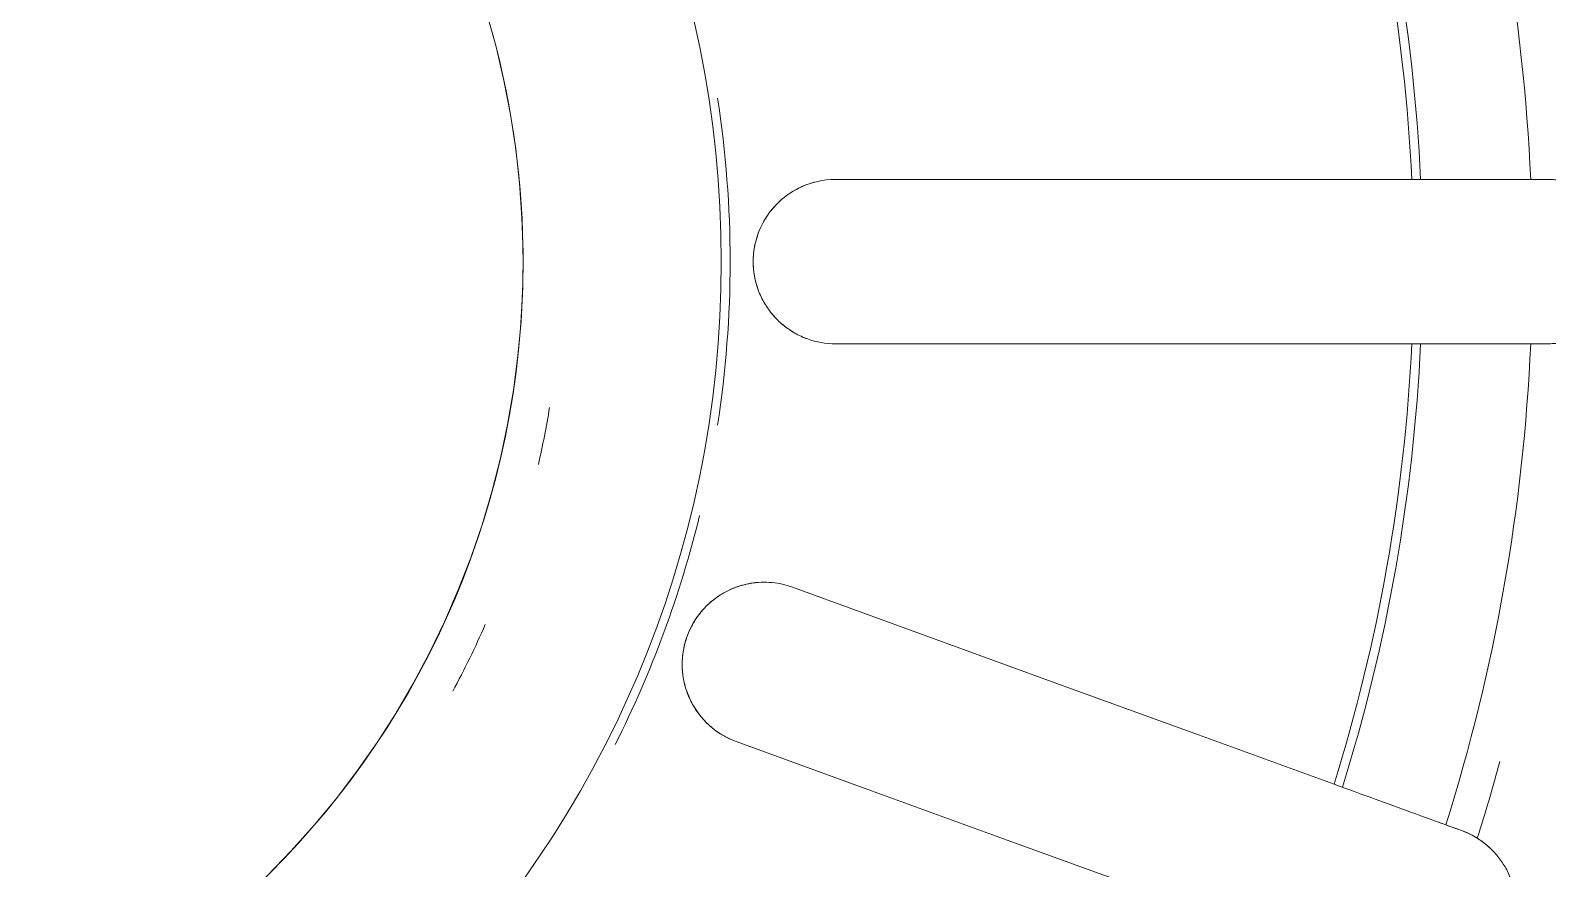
# Model space of a CAD drawing. Header units: millimetres. Extents: x -11245 to 9283, y -22520 to -3800.
# Drawn here: x -7529.81 to -7502.12, y -14978.81 to -14963.5 of the extents above; entities that cross this region are included whole.
import ezdxf

# ---------------------------------------------------------------- set-up
doc = ezdxf.new("R2010")
doc.units = ezdxf.units.MM
doc.layers.add('A-GENM', color=13, linetype='Continuous', lineweight=9)
doc.layers.add('G-IMPT', color=8, linetype='Continuous', lineweight=9)

# ---------------------------------------------------------------- blocks, each defined once
blk = doc.blocks.new('CRT_MGN_COZ_Fogão a lenha completo - CRT_MGN_COZ_Fogão a lenha completo-5005769-PAGINAÇÃO DE PISO TÉRREO')
at = {"layer": 'G-IMPT', "flags": 128}
for points in [[(2926.455, -73.137), (2925.846, -73.306), (2925.231, -73.45), (2924.61, -73.57), (2923.986, -73.665), (2923.358, -73.735), (2922.727, -73.78), (2922.096, -73.799), (2921.464, -73.793), (2920.832, -73.762), (2920.203, -73.706), (2919.576, -73.624), (2918.953, -73.518), (2918.335, -73.387), (2917.723, -73.231), (2917.117, -73.051), (2916.519, -72.846), (2915.93, -72.618), (2915.35, -72.367), (2914.781, -72.092), (2914.223, -71.796), (2913.677, -71.476), (2913.145, -71.136), (2912.627, -70.774), (2912.123, -70.392), (2911.636, -69.99), (2911.164, -69.569), (2910.71, -69.13)], [(2913.162, -77.69), (2912.263, -80.162), (2911.363, -82.633), (2910.464, -85.104), (2909.564, -87.575)], [(2912.383, -88.601), (2913.283, -86.13), (2914.182, -83.659), (2915.082, -81.188), (2915.981, -78.716)], [(2920.425, -79.5), (2920.425, -82.13), (2920.425, -84.76), (2920.425, -87.39), (2920.425, -90.019)], [(2923.425, -90.019), (2923.425, -87.39), (2923.425, -84.76), (2923.425, -82.13), (2923.425, -79.5)], [(2911.535, -90.932), (2911.588, -90.787), (2911.641, -90.642)], [(2920.425, -92.191), (2920.425, -92.345), (2920.425, -92.5)], [(2923.425, -92.5), (2923.425, -92.345), (2923.425, -92.191)]]:
    blk.add_lwpolyline(points, dxfattribs=at)
at = {"layer": 'G-IMPT'}
for radius, start, end in [(58.454, 90, 270), (58.454, 270, 90), (57.5, 90, 270), (57.5, 270, 90), (41, 90, 270), (41, 270, 90), (15.8, 90, 270), (15.8, 270, 90), (57.5, 180, 0), (56.5, 180, 0), (42, 180, 270), (41.108, 180, 0), (41, 180, 270), (40.608, 180, 0), (39.099, 180, 0), (19.418, 180, 0), (41, 270, 0), (42, 270, 0), (16.5, 241.6103, 246.3158), (16.5, 257.0307, 260.7032), (19.579, 243.2443, 256.2957), (19.579, 261.2249, 278.7751), (32.054, 252.6822, 267.3178), (32.054, 272.6822, 287.3178), (32.216, 252.6687, 267.3313), (32.216, 272.6687, 287.3313), (34.223, 252.5121, 267.4879), (34.223, 272.5121, 287.4879), (34.845, 252.4126, 254.8187)]:
    blk.add_arc((2921.925, -58), radius, start, end, dxfattribs=at)
for points, knots in [([(2916.065, -78.339), (2916.071, -78.275), (2916.075, -78.145), (2916.054, -77.951), (2916.009, -77.761), (2915.916, -77.516), (2915.717, -77.198), (2915.341, -76.879), (2914.834, -76.694), (2914.385, -76.697), (2914.046, -76.79), (2913.809, -76.903), (2913.596, -77.054), (2913.351, -77.301), (2913.221, -77.529), (2913.162, -77.69)], [-0.9166667, -0.9166667, -0.9166667, -0.9166667, -0.875, -0.8333333, -0.7916667, -0.75, -0.6666667, -0.5555556, -0.4444444, -0.3333333, -0.2777778, -0.2222222, -0.1666667, -0.1111111, 0, 0, 0, 0]), ([(2915.981, -78.716), (2916.057, -78.506), (2916.098, -78.192), (2916.026, -77.809), (2915.952, -77.609), (2915.877, -77.461), (2915.788, -77.321), (2915.687, -77.196), (2915.568, -77.079), (2915.436, -76.974), (2915.298, -76.888), (2915.148, -76.816), (2914.988, -76.76), (2914.797, -76.715), (2914.564, -76.697), (2914.3, -76.72), (2914.047, -76.792), (2913.729, -76.94), (2913.394, -77.228), (2913.223, -77.522), (2913.162, -77.69)], [-1, -1, -1, -1, -0.861111, -0.791667, -0.756944, -0.722222, -0.6875, -0.652778, -0.618056, -0.583333, -0.548611, -0.513889, -0.479167, -0.444444, -0.388889, -0.333333, -0.277778, -0.222222, -0.111111, 0, 0, 0, 0]), ([(2923.425, -79.5), (2923.425, -79.276), (2923.355, -78.968), (2923.157, -78.632), (2923.019, -78.47), (2922.898, -78.356), (2922.766, -78.255), (2922.629, -78.172), (2922.477, -78.103), (2922.316, -78.049), (2922.158, -78.015), (2921.993, -77.999), (2921.823, -78.001), (2921.628, -78.024), (2921.403, -78.087), (2921.162, -78.199), (2920.949, -78.353), (2920.701, -78.601), (2920.485, -78.987), (2920.425, -79.321), (2920.425, -79.5)], [-1, -1, -1, -1, -0.861111, -0.791667, -0.756944, -0.722222, -0.6875, -0.652778, -0.618056, -0.583333, -0.548611, -0.513889, -0.479167, -0.444444, -0.388889, -0.333333, -0.277778, -0.222222, -0.111111, 0, 0, 0, 0]), ([(2923.375, -79.117), (2923.359, -79.054), (2923.317, -78.931), (2923.232, -78.756), (2923.125, -78.593), (2922.954, -78.395), (2922.658, -78.164), (2922.195, -77.992), (2921.655, -77.992), (2921.234, -78.148), (2920.948, -78.352), (2920.764, -78.539), (2920.615, -78.754), (2920.542, -78.912), (2920.513, -78.993)], [-0.9166667, -0.9166667, -0.9166667, -0.9166667, -0.875, -0.8333333, -0.7916667, -0.75, -0.6666667, -0.5555556, -0.4444444, -0.3333333, -0.2777778, -0.2222222, -0.1666667, -0.1111111, -0.1111111, -0.1111111, -0.1111111]), ([(2912.383, -88.601), (2912.193, -89.125), (2911.9, -89.931), (2911.701, -90.476), (2911.641, -90.642)], [-1, -1, -1, -1, -0.4, 0, 0, 0, 0]), ([(2908.716, -89.906), (2908.67, -90.029), (2908.628, -90.222), (2908.623, -90.462), (2908.634, -90.604), (2908.653, -90.713), (2908.68, -90.824), (2908.713, -90.937), (2908.762, -91.062), (2908.83, -91.177), (2908.912, -91.3), (2908.999, -91.416), (2909.113, -91.538), (2909.246, -91.642), (2909.417, -91.732), (2909.618, -91.816), (2909.826, -91.881), (2910.015, -91.921), (2910.184, -91.927), (2910.349, -91.907), (2910.503, -91.87), (2910.643, -91.829), (2910.766, -91.783), (2910.875, -91.724), (2910.973, -91.658), (2911.065, -91.59), (2911.149, -91.52), (2911.249, -91.418), (2911.399, -91.23), (2911.491, -91.056), (2911.535, -90.932)], [-1, -1, -1, -1, -0.888889, -0.833333, -0.805556, -0.777778, -0.75, -0.722222, -0.694444, -0.659722, -0.638889, -0.611111, -0.583333, -0.555556, -0.527778, -0.5, -0.472222, -0.444444, -0.416667, -0.388889, -0.361111, -0.333333, -0.305556, -0.277778, -0.25, -0.222222, -0.194444, -0.166667, -0.111111, 0, 0, 0, 0]), ([(2920.425, -92.191), (2920.425, -91.926), (2920.425, -91.27), (2920.425, -90.391), (2920.425, -90.019)], [-1, -1, -1, -1, -0.4, 0, 0, 0, 0]), ([(2923.425, -90.019), (2923.425, -90.577), (2923.425, -91.434), (2923.425, -92.014), (2923.425, -92.191)], [-1, -1, -1, -1, -0.4, 0, 0, 0, 0]), ([(2920.425, -92.5), (2920.424, -92.631), (2920.451, -92.826), (2920.527, -93.054), (2920.587, -93.184), (2920.642, -93.279), (2920.705, -93.374), (2920.775, -93.47), (2920.864, -93.57), (2920.966, -93.655), (2921.086, -93.742), (2921.207, -93.822), (2921.356, -93.897), (2921.517, -93.949), (2921.709, -93.976), (2921.926, -93.986), (2922.144, -93.976), (2922.335, -93.948), (2922.496, -93.896), (2922.644, -93.821), (2922.776, -93.734), (2922.893, -93.648), (2922.993, -93.562), (2923.075, -93.469), (2923.145, -93.374), (2923.208, -93.279), (2923.263, -93.184), (2923.323, -93.054), (2923.399, -92.826), (2923.426, -92.631), (2923.425, -92.5)], [-1, -1, -1, -1, -0.888889, -0.833333, -0.805556, -0.777778, -0.75, -0.722222, -0.694444, -0.659722, -0.638889, -0.611111, -0.583333, -0.555556, -0.527778, -0.5, -0.472222, -0.444444, -0.416667, -0.388889, -0.361111, -0.333333, -0.305556, -0.277778, -0.25, -0.222222, -0.194444, -0.166667, -0.111111, 0, 0, 0, 0])]:
    blk.add_open_spline(points, degree=3, knots=knots, dxfattribs=at)
for points in [[(2911.535, -90.932), (2911.583, -90.8), (2911.637, -90.652), (2911.695, -90.492)], [(2911.396, -91.216), (2911.421, -91.176), (2911.47, -91.089), (2911.515, -90.987), (2911.535, -90.932)], [(2911.186, -91.48), (2911.227, -91.439), (2911.304, -91.352), (2911.368, -91.262), (2911.396, -91.216)], [(2920.425, -92.031), (2920.425, -92.202), (2920.425, -92.359), (2920.425, -92.5)], [(2923.425, -92.5), (2923.425, -92.359), (2923.425, -92.202), (2923.425, -92.031)], [(2920.425, -92.5), (2920.425, -92.558), (2920.432, -92.669), (2920.448, -92.768), (2920.458, -92.814)], [(2923.392, -92.814), (2923.402, -92.768), (2923.418, -92.669), (2923.425, -92.558), (2923.425, -92.5)]]:
    blk.add_open_spline(points, degree=3, dxfattribs=at)
blk = doc.blocks.new('CRT_MGN_COZ_Fogão a lenha completo - CRT_MGN_COZ_Fogão a lenha completo-V26-PAGINAÇÃO DE PISO TÉRREO')
at = {"layer": 'G-IMPT', "flags": 128}
for points in [[(2926.455, -73.137), (2925.846, -73.306), (2925.231, -73.45), (2924.61, -73.57), (2923.986, -73.665), (2923.358, -73.735), (2922.727, -73.78), (2922.096, -73.799), (2921.464, -73.793), (2920.832, -73.762), (2920.203, -73.706), (2919.576, -73.624), (2918.953, -73.518), (2918.335, -73.387), (2917.723, -73.231), (2917.117, -73.051), (2916.519, -72.846), (2915.93, -72.618), (2915.35, -72.367), (2914.781, -72.092), (2914.223, -71.796), (2913.677, -71.476), (2913.145, -71.136), (2912.627, -70.774), (2912.123, -70.392), (2911.636, -69.99), (2911.164, -69.569), (2910.71, -69.13)], [(2913.162, -77.69), (2912.263, -80.162), (2911.363, -82.633), (2910.464, -85.104), (2909.564, -87.575)], [(2912.383, -88.601), (2913.283, -86.13), (2914.182, -83.659), (2915.082, -81.188), (2915.981, -78.716)], [(2920.425, -79.5), (2920.425, -82.13), (2920.425, -84.76), (2920.425, -87.39), (2920.425, -90.019)], [(2923.425, -90.019), (2923.425, -87.39), (2923.425, -84.76), (2923.425, -82.13), (2923.425, -79.5)], [(2911.535, -90.932), (2911.588, -90.787), (2911.641, -90.642)], [(2920.425, -92.191), (2920.425, -92.345), (2920.425, -92.5)], [(2923.425, -92.5), (2923.425, -92.345), (2923.425, -92.191)]]:
    blk.add_lwpolyline(points, dxfattribs=at)
at = {"layer": 'G-IMPT'}
for radius, start, end in [(58.454, 90, 270), (58.454, 270, 90), (57.5, 90, 270), (57.5, 270, 90), (41, 90, 270), (41, 270, 90), (15.8, 90, 270), (15.8, 270, 90), (57.5, 180, 0), (56.5, 180, 0), (42, 180, 270), (41.108, 180, 0), (41, 180, 270), (40.608, 180, 0), (39.099, 180, 0), (19.418, 180, 0), (41, 270, 0), (42, 270, 0), (16.5, 241.6103, 246.3158), (16.5, 257.0307, 260.7032), (19.579, 243.2443, 256.2957), (19.579, 261.2249, 278.7751), (32.054, 252.6822, 267.3178), (32.054, 272.6822, 287.3178), (32.216, 252.6687, 267.3313), (32.216, 272.6687, 287.3313), (34.223, 252.5121, 267.4879), (34.223, 272.5121, 287.4879), (34.845, 252.4126, 254.8187)]:
    blk.add_arc((2921.925, -58), radius, start, end, dxfattribs=at)
for points, knots in [([(2916.065, -78.339), (2916.071, -78.275), (2916.075, -78.145), (2916.054, -77.951), (2916.009, -77.761), (2915.916, -77.516), (2915.717, -77.198), (2915.341, -76.879), (2914.834, -76.694), (2914.385, -76.697), (2914.046, -76.79), (2913.809, -76.903), (2913.596, -77.054), (2913.351, -77.301), (2913.221, -77.529), (2913.162, -77.69)], [-0.9166667, -0.9166667, -0.9166667, -0.9166667, -0.875, -0.8333333, -0.7916667, -0.75, -0.6666667, -0.5555556, -0.4444444, -0.3333333, -0.2777778, -0.2222222, -0.1666667, -0.1111111, 0, 0, 0, 0]), ([(2915.981, -78.716), (2916.057, -78.506), (2916.098, -78.192), (2916.026, -77.809), (2915.952, -77.609), (2915.877, -77.461), (2915.788, -77.321), (2915.687, -77.196), (2915.568, -77.079), (2915.436, -76.974), (2915.298, -76.888), (2915.148, -76.816), (2914.988, -76.76), (2914.797, -76.715), (2914.564, -76.697), (2914.3, -76.72), (2914.047, -76.792), (2913.729, -76.94), (2913.394, -77.228), (2913.223, -77.522), (2913.162, -77.69)], [-1, -1, -1, -1, -0.861111, -0.791667, -0.756944, -0.722222, -0.6875, -0.652778, -0.618056, -0.583333, -0.548611, -0.513889, -0.479167, -0.444444, -0.388889, -0.333333, -0.277778, -0.222222, -0.111111, 0, 0, 0, 0]), ([(2923.425, -79.5), (2923.425, -79.276), (2923.355, -78.968), (2923.157, -78.632), (2923.019, -78.47), (2922.898, -78.356), (2922.766, -78.255), (2922.629, -78.172), (2922.477, -78.103), (2922.316, -78.049), (2922.158, -78.015), (2921.993, -77.999), (2921.823, -78.001), (2921.628, -78.024), (2921.403, -78.087), (2921.162, -78.199), (2920.949, -78.353), (2920.701, -78.601), (2920.485, -78.987), (2920.425, -79.321), (2920.425, -79.5)], [-1, -1, -1, -1, -0.861111, -0.791667, -0.756944, -0.722222, -0.6875, -0.652778, -0.618056, -0.583333, -0.548611, -0.513889, -0.479167, -0.444444, -0.388889, -0.333333, -0.277778, -0.222222, -0.111111, 0, 0, 0, 0]), ([(2923.375, -79.117), (2923.359, -79.054), (2923.317, -78.931), (2923.232, -78.756), (2923.125, -78.593), (2922.954, -78.395), (2922.658, -78.164), (2922.195, -77.992), (2921.655, -77.992), (2921.234, -78.148), (2920.948, -78.352), (2920.764, -78.539), (2920.615, -78.754), (2920.542, -78.912), (2920.513, -78.993)], [-0.9166667, -0.9166667, -0.9166667, -0.9166667, -0.875, -0.8333333, -0.7916667, -0.75, -0.6666667, -0.5555556, -0.4444444, -0.3333333, -0.2777778, -0.2222222, -0.1666667, -0.1111111, -0.1111111, -0.1111111, -0.1111111]), ([(2912.383, -88.601), (2912.193, -89.125), (2911.9, -89.931), (2911.701, -90.476), (2911.641, -90.642)], [-1, -1, -1, -1, -0.4, 0, 0, 0, 0]), ([(2908.716, -89.906), (2908.67, -90.029), (2908.628, -90.222), (2908.623, -90.462), (2908.634, -90.604), (2908.653, -90.713), (2908.68, -90.824), (2908.713, -90.937), (2908.762, -91.062), (2908.83, -91.177), (2908.912, -91.3), (2908.999, -91.416), (2909.113, -91.538), (2909.246, -91.642), (2909.417, -91.732), (2909.618, -91.816), (2909.826, -91.881), (2910.015, -91.921), (2910.184, -91.927), (2910.349, -91.907), (2910.503, -91.87), (2910.643, -91.829), (2910.766, -91.783), (2910.875, -91.724), (2910.973, -91.658), (2911.065, -91.59), (2911.149, -91.52), (2911.249, -91.418), (2911.399, -91.23), (2911.491, -91.056), (2911.535, -90.932)], [-1, -1, -1, -1, -0.888889, -0.833333, -0.805556, -0.777778, -0.75, -0.722222, -0.694444, -0.659722, -0.638889, -0.611111, -0.583333, -0.555556, -0.527778, -0.5, -0.472222, -0.444444, -0.416667, -0.388889, -0.361111, -0.333333, -0.305556, -0.277778, -0.25, -0.222222, -0.194444, -0.166667, -0.111111, 0, 0, 0, 0]), ([(2920.425, -92.191), (2920.425, -91.926), (2920.425, -91.27), (2920.425, -90.391), (2920.425, -90.019)], [-1, -1, -1, -1, -0.4, 0, 0, 0, 0]), ([(2923.425, -90.019), (2923.425, -90.577), (2923.425, -91.434), (2923.425, -92.014), (2923.425, -92.191)], [-1, -1, -1, -1, -0.4, 0, 0, 0, 0]), ([(2920.425, -92.5), (2920.424, -92.631), (2920.451, -92.826), (2920.527, -93.054), (2920.587, -93.184), (2920.642, -93.279), (2920.705, -93.374), (2920.775, -93.47), (2920.864, -93.57), (2920.966, -93.655), (2921.086, -93.742), (2921.207, -93.822), (2921.356, -93.897), (2921.517, -93.949), (2921.709, -93.976), (2921.926, -93.986), (2922.144, -93.976), (2922.335, -93.948), (2922.496, -93.896), (2922.644, -93.821), (2922.776, -93.734), (2922.893, -93.648), (2922.993, -93.562), (2923.075, -93.469), (2923.145, -93.374), (2923.208, -93.279), (2923.263, -93.184), (2923.323, -93.054), (2923.399, -92.826), (2923.426, -92.631), (2923.425, -92.5)], [-1, -1, -1, -1, -0.888889, -0.833333, -0.805556, -0.777778, -0.75, -0.722222, -0.694444, -0.659722, -0.638889, -0.611111, -0.583333, -0.555556, -0.527778, -0.5, -0.472222, -0.444444, -0.416667, -0.388889, -0.361111, -0.333333, -0.305556, -0.277778, -0.25, -0.222222, -0.194444, -0.166667, -0.111111, 0, 0, 0, 0])]:
    blk.add_open_spline(points, degree=3, knots=knots, dxfattribs=at)
for points in [[(2911.535, -90.932), (2911.583, -90.8), (2911.637, -90.652), (2911.695, -90.492)], [(2911.396, -91.216), (2911.421, -91.176), (2911.47, -91.089), (2911.515, -90.987), (2911.535, -90.932)], [(2911.186, -91.48), (2911.227, -91.439), (2911.304, -91.352), (2911.368, -91.262), (2911.396, -91.216)], [(2920.425, -92.031), (2920.425, -92.202), (2920.425, -92.359), (2920.425, -92.5)], [(2923.425, -92.5), (2923.425, -92.359), (2923.425, -92.202), (2923.425, -92.031)], [(2920.425, -92.5), (2920.425, -92.558), (2920.432, -92.669), (2920.448, -92.768), (2920.458, -92.814)], [(2923.392, -92.814), (2923.402, -92.768), (2923.418, -92.669), (2923.425, -92.558), (2923.425, -92.5)]]:
    blk.add_open_spline(points, degree=3, dxfattribs=at)

msp = doc.modelspace()

# ---------------------------------------------------------------- block references
at = {"layer": 'A-GENM', "color": 55, "rotation": 89.99999999999928}
for name in ['CRT_MGN_COZ_Fogão a lenha completo - CRT_MGN_COZ_Fogão a lenha completo-5005769-PAGINAÇÃO DE PISO TÉRREO', 'CRT_MGN_COZ_Fogão a lenha completo - CRT_MGN_COZ_Fogão a lenha completo-V26-PAGINAÇÃO DE PISO TÉRREO']:
    msp.add_blockref(name, (-7594.62, -17889.651), dxfattribs=at)

doc.saveas('drawing.dxf')
